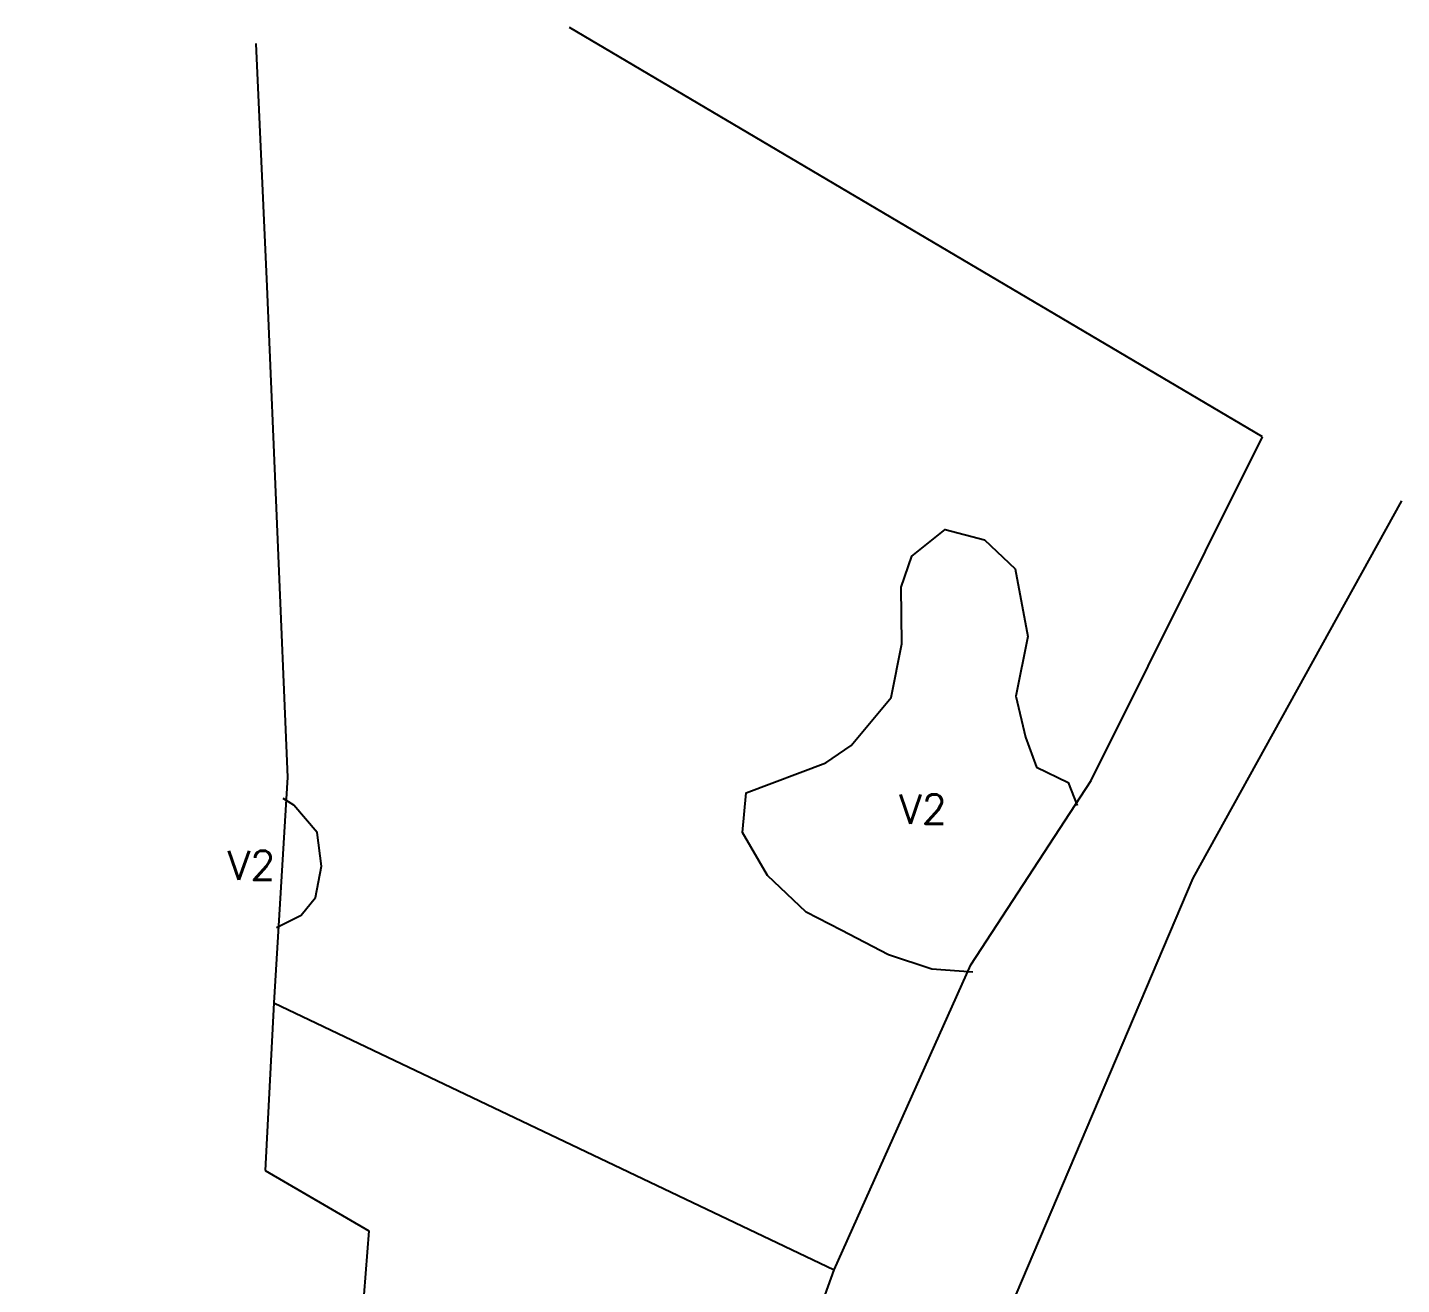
# Model space of a CAD drawing. Header units: metres. Extents: x -8.99 to -5.1, y -14.54 to -10.11.
# Drawn here: x -8.656 to -7.014, y -11.614 to -10.112 of the extents above; entities that cross this region are included whole.
import ezdxf

# ---------------------------------------------------------------- set-up
doc = ezdxf.new("R2010")
doc.units = ezdxf.units.M
doc.header["$LTSCALE"] = 25
doc.header["$MEASUREMENT"] = 0
doc.linetypes.add('STRICHPUNKTX2', pattern=[2, 1, -0.5, 0, -0.5])
for name, color, linetype in [('BEFUND', 1, 'CONTINUOUS'), ('BEFUNDSCHRAFF', 1, 'CONTINUOUS'), ('GRABUNGSGRENZE', 3, 'STRICHPUNKTX2')]:
    doc.layers.add(name, color=color, linetype=linetype)
doc.styles.get("Standard").update_dxf_attribs({"font": 'txt.shx'})

msp = doc.modelspace()

# ---------------------------------------------------------------- linework, layer by layer
at = {"layer": 'BEFUND'}
for points in [[(-7.5262, -11.2403), (-7.5751, -11.2369), (-7.6271, -11.2197), (-7.6837, -11.1903), (-7.7255, -11.1686), (-7.7714, -11.1249), (-7.8015, -11.0736), (-7.7971, -11.0262), (-7.7971, -11.0262), (-7.702, -10.9903), (-7.6715, -10.9694), (-7.6238, -10.9123), (-7.6112, -10.8481), (-7.6119, -10.7804), (-7.5993, -10.7432), (-7.5591, -10.7115), (-7.5123, -10.7236), (-7.4755, -10.7582), (-7.4606, -10.8391), (-7.4747, -10.9104), (-7.4633, -10.9597), (-7.45, -10.9953), (-7.4123, -11.0135), (-7.4123, -11.0135), (-7.4015, -11.041)], [(-8.3581, -11.187), (-8.3287, -11.1721), (-8.3114, -11.1512), (-8.3044, -11.1135), (-8.3096, -11.0733), (-8.3376, -11.0408), (-8.3504, -11.0327)]]:
    msp.add_lwpolyline(points, dxfattribs=at)
at = {"layer": 'GRABUNGSGRENZE', "flags": 128}
for points in [[(-8.6547, -13.2839), (-8.5012, -13.3701), (-8.3486, -13.1238), (-8.1565, -12.8143), (-8.0938, -12.6294), (-8.0713, -12.4945), (-7.9254, -12.2095), (-7.8414, -12.0093), (-7.6918, -11.5961), (-7.5288, -11.2317), (-7.3848, -11.0114), (-7.1802, -10.6006), (-8.0081, -10.1115)], [(-8.3827, -10.1308), (-8.3698, -10.4209), (-8.3449, -11.0072), (-8.3615, -11.2771), (-8.3717, -11.4772), (-8.2478, -11.5496), (-8.2788, -11.9396), (-8.3643, -12.1526), (-8.4982, -12.1372), (-8.6241, -12.107), (-8.6557, -12.4781), (-8.6547, -13.2839)], [(-7.0141, -10.6771), (-7.0141, -10.6771), (-7.2634, -11.1282), (-7.4749, -11.6255), (-7.5514, -11.7464), (-7.6388, -12.0077), (-7.7186, -12.2528), (-7.9539, -12.8011), (-7.9816, -12.9111), (-8.0009, -12.9417), (-8.0073, -13.0257), (-8.0408, -13.0767), (-8.1026, -13.1807), (-8.1513, -13.2552), (-8.2451, -13.3847)]]:
    msp.add_lwpolyline(points, dxfattribs=at)
at = {"layer": 'GRABUNGSGRENZE'}
msp.add_lwpolyline([(-8.3615, -11.2771), (-7.6918, -11.5961)], dxfattribs=at)

# ---------------------------------------------------------------- texts
at = {"layer": 'BEFUNDSCHRAFF'}
for p in [(-7.6143, -11.063), (-8.4165, -11.1302)]:
    msp.add_text('V2', height=0.035, dxfattribs=at).set_placement(p)

doc.saveas('drawing.dxf')
